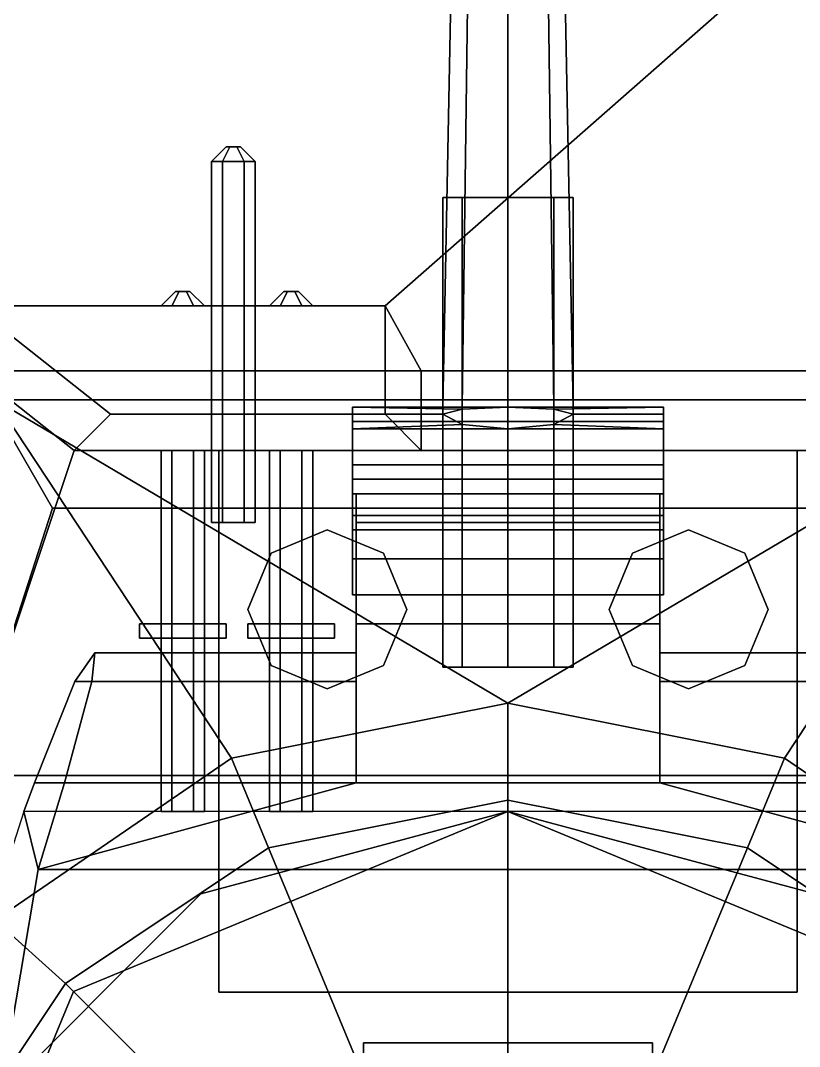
# Model space of a CAD drawing. Header units: millimetres. Extents: x -1.4 to 1.2, y -3.9 to 13.4.
# Drawn here: x -0.674 to 0.403, y 0.715 to 2.135 of the extents above; entities that cross this region are included whole.
import ezdxf

# ---------------------------------------------------------------- set-up
doc = ezdxf.new("R2010")
doc.units = ezdxf.units.MM
doc.header["$MEASUREMENT"] = 0
for name, color, linetype in [('crane_superstructure', 4, 'Continuous'), ('crane_turret', 2, 'Continuous'), ('gun', 1, 'Continuous'), ('sleeve', 5, 'Continuous'), ('tank_only', 6, 'Continuous'), ('turret', 2, 'Continuous')]:
    doc.layers.add(name, color=color, linetype=linetype)

msp = doc.modelspace()

# ---------------------------------------------------------------- linework, layer by layer
for points in [[(-0.74, 2.76, 0.59), (-0.74, -2.51, 0.67), (0.74, -2.51, 0.67), (0.74, 2.76, 0.59)], [(-0.74, -2.51, 0.67), (-0.74, 2.76, 0.59), (0.74, 2.76, 0.59), (0.74, -2.51, 0.67)], [(0.74, 2.39, 0.39), (0.74, -2.38, 0.39), (-0.74, -2.38, 0.39), (-0.74, 2.39, 0.39)]]:
    msp.add_3dface(points)
at = {"layer": 'crane_superstructure'}
for points in [[(0.74, 1.65, 1.35), (0.74, 2.54, 1.25), (-0.74, 2.54, 1.25), (-0.74, 1.65, 1.35)], [(-0.74, 1.65, 1.35), (-0.9153, 1.09, 1.3158), (-0.75, 1.09, 1.67), (-0.63, 1.46, 1.76)], [(0.63, 1.46, 1.76), (0.74, 1.65, 1.35), (-0.74, 1.65, 1.35), (-0.63, 1.46, 1.76)], [(-0.63, 1.46, 1.76), (-0.75, 1.09, 1.76), (0.75, 1.09, 1.76), (0.63, 1.46, 1.76)], [(-0.63, 1.46, 1.76), (-0.75, 1.09, 1.67), (-0.75, 1.09, 1.76), (-0.63, 1.46, 1.76)], [(-0.75, 1.09, 1.67), (-1, 0.34, 1.67), (1, 0.34, 1.67), (0.75, 1.09, 1.67)], [(-0.75, 1.09, 1.76), (-0.75, 1.09, 1.67), (0.75, 1.09, 1.67), (0.75, 1.09, 1.76)]]:
    msp.add_3dface(points, dxfattribs=at)
at = {"layer": 'crane_turret'}
for points in [[(0.71, 1.61, 1.91), (0.71, 1.61, 1.87), (-0.71, 1.61, 1.87), (-0.71, 1.61, 1.91)], [(-0.71, 1.61, 1.91), (0, 1.19, 1.91), (0, 1.19, 1.91), (0.71, 1.61, 1.91)], [(-0.71, 1.61, 1.91), (-0.3827, 1.1139, 1.91), (-0.3827, 1.1139, 1.91), (0, 1.19, 1.91)], [(-0.71, 1.61, 1.91), (-0.71, 0.89, 1.91), (-0.71, 0.89, 1.91), (-0.3827, 1.1139, 1.91)], [(0, 1.19, 1.91), (0.3827, 1.1139, 1.91), (0.3827, 1.1139, 1.91), (0.71, 1.61, 1.91)], [(0.3827, 1.1139, 1.91), (0.71, 0.89, 1.91), (0.71, 0.89, 1.91), (0.71, 1.61, 1.91)], [(-0.4, 1.54, 2.34), (-0.4, 0.79, 2.34), (-0.4, 0.79, 2.51), (-0.4, 1.54, 2.51)], [(0.4, 1.54, 2.51), (0.4, 1.54, 2.34), (-0.4, 1.54, 2.34), (-0.4, 1.54, 2.51)], [(0.4, 1.54, 2.34), (0.4, 0.79, 2.34), (-0.4, 0.79, 2.34), (-0.4, 1.54, 2.34)], [(-0.4, 1.54, 2.51), (-0.4, 0.79, 2.51), (0.4, 0.79, 2.51), (0.4, 1.54, 2.51)], [(0.4, 0.79, 2.51), (0.4, 0.79, 2.34), (0.4, 1.54, 2.34), (0.4, 1.54, 2.51)], [(-0.25, 1.43, 1.91), (-0.3278, 1.3978, 1.91), (-0.3278, 1.3978, 2.34), (-0.25, 1.43, 2.34)], [(-0.1722, 1.3978, 1.91), (-0.25, 1.43, 1.91), (-0.25, 1.43, 2.34), (-0.1722, 1.3978, 2.34)], [(0.25, 1.43, 1.91), (0.1722, 1.3978, 1.91), (0.1722, 1.3978, 2.34), (0.25, 1.43, 2.34)], [(0.3278, 1.3978, 1.91), (0.25, 1.43, 1.91), (0.25, 1.43, 2.34), (0.3278, 1.3978, 2.34)], [(-0.3278, 1.3978, 1.91), (-0.36, 1.32, 1.91), (-0.36, 1.32, 2.34), (-0.3278, 1.3978, 2.34)], [(-0.14, 1.32, 1.91), (-0.1722, 1.3978, 1.91), (-0.1722, 1.3978, 2.34), (-0.14, 1.32, 2.34)], [(0.1722, 1.3978, 1.91), (0.14, 1.32, 1.91), (0.14, 1.32, 2.34), (0.1722, 1.3978, 2.34)], [(0.36, 1.32, 1.91), (0.3278, 1.3978, 1.91), (0.3278, 1.3978, 2.34), (0.36, 1.32, 2.34)], [(-0.36, 1.32, 1.91), (-0.3278, 1.2422, 1.91), (-0.3278, 1.2422, 2.34), (-0.36, 1.32, 2.34)], [(-0.1722, 1.2422, 1.91), (-0.14, 1.32, 1.91), (-0.14, 1.32, 2.34), (-0.1722, 1.2422, 2.34)], [(0.14, 1.32, 1.91), (0.1722, 1.2422, 1.91), (0.1722, 1.2422, 2.34), (0.14, 1.32, 2.34)], [(0.3278, 1.2422, 1.91), (0.36, 1.32, 1.91), (0.36, 1.32, 2.34), (0.3278, 1.2422, 2.34)], [(-0.3278, 1.2422, 1.91), (-0.25, 1.21, 1.91), (-0.25, 1.21, 2.34), (-0.3278, 1.2422, 2.34)], [(-0.25, 1.21, 1.91), (-0.1722, 1.2422, 1.91), (-0.1722, 1.2422, 2.34), (-0.25, 1.21, 2.34)], [(0.1722, 1.2422, 1.91), (0.25, 1.21, 1.91), (0.25, 1.21, 2.34), (0.1722, 1.2422, 2.34)], [(0.25, 1.21, 1.91), (0.3278, 1.2422, 1.91), (0.3278, 1.2422, 2.34), (0.25, 1.21, 2.34)], [(0, 1.19, 1.77), (-0.3827, 1.1139, 1.77), (-0.3827, 1.1139, 1.87), (0, 1.19, 1.87)], [(0, 1.056, 2.34), (0, 1.19, 2.29), (-0.3827, 1.1139, 2.29), (-0.3314, 0.9901, 2.34)], [(0, 1.19, 1.91), (-0.3827, 1.1139, 1.91), (-0.3827, 1.1139, 2.29), (0, 1.19, 2.29)], [(0.3827, 1.1139, 1.77), (0, 1.19, 1.77), (0, 1.19, 1.87), (0.3827, 1.1139, 1.87)], [(0.3314, 0.9901, 2.34), (0.3827, 1.1139, 2.29), (0, 1.19, 2.29), (0, 1.056, 2.34)], [(0.3827, 1.1139, 1.91), (0, 1.19, 1.91), (0, 1.19, 2.29), (0.3827, 1.1139, 2.29)], [(-0.3827, 1.1139, 1.77), (-0.71, 0.89, 1.77), (-0.71, 0.89, 1.87), (-0.3827, 1.1139, 1.87)], [(-0.3314, 0.9901, 2.34), (-0.3827, 1.1139, 2.29), (-0.71, 0.89, 2.29), (-0.6124, 0.8024, 2.34)], [(-0.3827, 1.1139, 1.91), (-0.71, 0.89, 1.91), (-0.71, 0.89, 2.29), (-0.3827, 1.1139, 2.29)], [(0.6124, 0.8024, 2.34), (0.71, 0.89, 2.29), (0.3827, 1.1139, 2.29), (0.3314, 0.9901, 2.34)], [(0.71, 0.89, 1.77), (0.3827, 1.1139, 1.77), (0.3827, 1.1139, 1.87), (0.71, 0.89, 1.87)], [(0.71, 0.89, 1.91), (0.3827, 1.1139, 1.91), (0.3827, 1.1139, 2.29), (0.71, 0.89, 2.29)], [(0, 0.69, 2.42), (0, 1.056, 2.34), (-0.3314, 0.9901, 2.34), (-0.1913, 0.6519, 2.42)], [(0.1913, 0.6519, 2.42), (0.3314, 0.9901, 2.34), (0, 1.056, 2.34), (0, 0.69, 2.42)], [(0, 1.04, 1.67), (-0.601, 0.791, 1.67), (-0.601, 0.791, 1.77), (0, 1.04, 1.77)], [(0.601, 0.791, 1.67), (0, 1.04, 1.67), (0, 1.04, 1.77), (0.601, 0.791, 1.77)], [(-0.1913, 0.6519, 2.42), (-0.3314, 0.9901, 2.34), (-0.6124, 0.8024, 2.34), (-0.3536, 0.5436, 2.42)], [(0.3536, 0.5436, 2.42), (0.6124, 0.8024, 2.34), (0.3314, 0.9901, 2.34), (0.1913, 0.6519, 2.42)], [(-0.6124, 0.8024, 2.34), (-0.71, 0.89, 2.29), (-0.9239, 0.5727, 2.29), (-0.8001, 0.5214, 2.34)], [(-0.3536, 0.5436, 2.42), (-0.6124, 0.8024, 2.34), (-0.8001, 0.5214, 2.34), (-0.4619, 0.3813, 2.42)], [(0.4619, 0.3813, 2.42), (0.8001, 0.5214, 2.34), (0.6124, 0.8024, 2.34), (0.3536, 0.5436, 2.42)], [(-0.601, 0.791, 1.67), (-0.85, 0.19, 1.67), (-0.85, 0.19, 1.77), (-0.601, 0.791, 1.77)], [(-0.4, 0.79, 2.51), (-0.4, 0.79, 2.34), (0.4, 0.79, 2.34), (0.4, 0.79, 2.51)], [(0.2, 0.6673, 2.7473), (0.2, 0.72, 2.62), (-0.2, 0.72, 2.62), (-0.2, 0.6673, 2.7473)], [(0.2, 0.72, 2.62), (0.2, 0.6673, 2.4927), (-0.2, 0.6673, 2.4927), (-0.2, 0.72, 2.62)], [(-0.2, 0.6673, 2.7473), (-0.2, 0.72, 2.62), (-0.2, 0.66, 2.62), (-0.2, 0.58, 2.7)], [(-0.2, 0.72, 2.62), (-0.2, 0.6673, 2.4927), (-0.2, 0.66, 2.4897), (-0.2, 0.66, 2.62)], [(0.2, 0.72, 2.62), (0.2, 0.6673, 2.7473), (0.2, 0.58, 2.7), (0.2, 0.66, 2.62)], [(0.2, 0.6673, 2.4927), (0.2, 0.72, 2.62), (0.2, 0.66, 2.62), (0.2, 0.66, 2.4897)]]:
    msp.add_3dface(points, dxfattribs=at)
at = {"layer": 'gun'}
for points in [[(-0.0495, 2.64, 2.0995), (-0.07, 2.64, 2.05), (-0.09, 1.6, 2.05), (-0.0636, 1.6, 2.1136)], [(-0.07, 2.64, 2.05), (-0.0495, 2.64, 2.0005), (-0.0636, 1.6, 1.9864), (-0.09, 1.6, 2.05)], [(0, 2.64, 2.12), (-0.0495, 2.64, 2.0995), (-0.0636, 1.6, 2.1136), (0, 1.6, 2.14)], [(-0.0495, 2.64, 2.0005), (0, 2.64, 1.98), (0, 1.6, 1.96), (-0.0636, 1.6, 1.9864)], [(0.0495, 2.64, 2.0995), (0, 2.64, 2.12), (0, 1.6, 2.14), (0.0636, 1.6, 2.1136)], [(0, 2.64, 1.98), (0.0495, 2.64, 2.0005), (0.0636, 1.6, 1.9864), (0, 1.6, 1.96)], [(0.07, 2.64, 2.05), (0.0495, 2.64, 2.0995), (0.0636, 1.6, 2.1136), (0.09, 1.6, 2.05)], [(0.0495, 2.64, 2.0005), (0.07, 2.64, 2.05), (0.09, 1.6, 2.05), (0.0636, 1.6, 1.9864)], [(-0.41, 1.94, 1.51), (-0.395, 1.94, 1.536), (-0.385, 1.96, 1.5187), (-0.39, 1.96, 1.51)], [(-0.395, 1.94, 1.484), (-0.41, 1.94, 1.51), (-0.39, 1.96, 1.51), (-0.385, 1.96, 1.5013)], [(-0.395, 1.94, 1.536), (-0.365, 1.94, 1.536), (-0.375, 1.96, 1.5187), (-0.385, 1.96, 1.5187)], [(-0.365, 1.94, 1.484), (-0.395, 1.94, 1.484), (-0.385, 1.96, 1.5013), (-0.375, 1.96, 1.5013)], [(-0.385, 1.96, 1.5187), (-0.375, 1.96, 1.5187), (-0.37, 1.96, 1.51), (-0.39, 1.96, 1.51)], [(-0.39, 1.96, 1.51), (-0.37, 1.96, 1.51), (-0.375, 1.96, 1.5013), (-0.385, 1.96, 1.5013)], [(-0.365, 1.94, 1.536), (-0.35, 1.94, 1.51), (-0.37, 1.96, 1.51), (-0.375, 1.96, 1.5187)], [(-0.35, 1.94, 1.51), (-0.365, 1.94, 1.484), (-0.375, 1.96, 1.5013), (-0.37, 1.96, 1.51)], [(-0.395, 1.44, 1.484), (-0.41, 1.44, 1.51), (-0.41, 1.94, 1.51), (-0.395, 1.94, 1.484)], [(-0.41, 1.44, 1.51), (-0.395, 1.44, 1.536), (-0.395, 1.94, 1.536), (-0.41, 1.94, 1.51)], [(-0.365, 1.44, 1.484), (-0.395, 1.44, 1.484), (-0.395, 1.94, 1.484), (-0.365, 1.94, 1.484)], [(-0.395, 1.44, 1.536), (-0.365, 1.44, 1.536), (-0.365, 1.94, 1.536), (-0.395, 1.94, 1.536)], [(-0.35, 1.44, 1.51), (-0.365, 1.44, 1.484), (-0.365, 1.94, 1.484), (-0.35, 1.94, 1.51)], [(-0.365, 1.44, 1.536), (-0.35, 1.44, 1.51), (-0.35, 1.94, 1.51), (-0.365, 1.94, 1.536)], [(-0.465, 1.74, 2.004), (-0.48, 1.74, 2.03), (-0.46, 1.76, 2.03), (-0.455, 1.76, 2.0213)], [(-0.48, 1.74, 2.03), (-0.465, 1.74, 2.056), (-0.455, 1.76, 2.0387), (-0.46, 1.76, 2.03)], [(-0.435, 1.74, 2.004), (-0.465, 1.74, 2.004), (-0.455, 1.76, 2.0213), (-0.445, 1.76, 2.0213)], [(-0.465, 1.74, 2.056), (-0.435, 1.74, 2.056), (-0.445, 1.76, 2.0387), (-0.455, 1.76, 2.0387)], [(-0.46, 1.76, 2.03), (-0.44, 1.76, 2.03), (-0.445, 1.76, 2.0213), (-0.455, 1.76, 2.0213)], [(-0.455, 1.76, 2.0387), (-0.445, 1.76, 2.0387), (-0.44, 1.76, 2.03), (-0.46, 1.76, 2.03)], [(-0.42, 1.74, 2.03), (-0.435, 1.74, 2.004), (-0.445, 1.76, 2.0213), (-0.44, 1.76, 2.03)], [(-0.435, 1.74, 2.056), (-0.42, 1.74, 2.03), (-0.44, 1.76, 2.03), (-0.445, 1.76, 2.0387)], [(-0.315, 1.74, 2.004), (-0.33, 1.74, 2.03), (-0.31, 1.76, 2.03), (-0.305, 1.76, 2.0213)], [(-0.33, 1.74, 2.03), (-0.315, 1.74, 2.056), (-0.305, 1.76, 2.0387), (-0.31, 1.76, 2.03)], [(-0.285, 1.74, 2.004), (-0.315, 1.74, 2.004), (-0.305, 1.76, 2.0213), (-0.295, 1.76, 2.0213)], [(-0.315, 1.74, 2.056), (-0.285, 1.74, 2.056), (-0.295, 1.76, 2.0387), (-0.305, 1.76, 2.0387)], [(-0.31, 1.76, 2.03), (-0.29, 1.76, 2.03), (-0.295, 1.76, 2.0213), (-0.305, 1.76, 2.0213)], [(-0.305, 1.76, 2.0387), (-0.295, 1.76, 2.0387), (-0.29, 1.76, 2.03), (-0.31, 1.76, 2.03)], [(-0.27, 1.74, 2.03), (-0.285, 1.74, 2.004), (-0.295, 1.76, 2.0213), (-0.29, 1.76, 2.03)], [(-0.285, 1.74, 2.056), (-0.27, 1.74, 2.03), (-0.29, 1.76, 2.03), (-0.295, 1.76, 2.0387)], [(-0.0636, 1.6, 2.1136), (-0.09, 1.6, 2.05), (-0.09, 1.24, 2.05), (-0.0636, 1.24, 2.1136)], [(-0.09, 1.6, 2.05), (-0.0636, 1.6, 1.9864), (-0.0636, 1.24, 1.9864), (-0.09, 1.24, 2.05)], [(0, 1.6, 2.14), (-0.0636, 1.6, 2.1136), (-0.0636, 1.24, 2.1136), (0, 1.24, 2.14)], [(-0.0636, 1.6, 1.9864), (0, 1.6, 1.96), (0, 1.24, 1.96), (-0.0636, 1.24, 1.9864)], [(0.0636, 1.6, 2.1136), (0, 1.6, 2.14), (0, 1.24, 2.14), (0.0636, 1.24, 2.1136)], [(0, 1.6, 1.96), (0.0636, 1.6, 1.9864), (0.0636, 1.24, 1.9864), (0, 1.24, 1.96)], [(0.09, 1.6, 2.05), (0.0636, 1.6, 2.1136), (0.0636, 1.24, 2.1136), (0.09, 1.24, 2.05)], [(0.0636, 1.6, 1.9864), (0.09, 1.6, 2.05), (0.09, 1.24, 2.05), (0.0636, 1.24, 1.9864)], [(-0.48, 1.04, 2.03), (-0.465, 1.04, 2.056), (-0.465, 1.54, 2.056), (-0.48, 1.54, 2.03)], [(-0.465, 1.04, 2.004), (-0.48, 1.04, 2.03), (-0.48, 1.54, 2.03), (-0.465, 1.54, 2.004)], [(-0.465, 1.04, 2.056), (-0.435, 1.04, 2.056), (-0.435, 1.54, 2.056), (-0.465, 1.54, 2.056)], [(-0.435, 1.04, 2.004), (-0.465, 1.04, 2.004), (-0.465, 1.54, 2.004), (-0.435, 1.54, 2.004)], [(-0.435, 1.04, 2.056), (-0.42, 1.04, 2.03), (-0.42, 1.54, 2.03), (-0.435, 1.54, 2.056)], [(-0.42, 1.04, 2.03), (-0.435, 1.04, 2.004), (-0.435, 1.54, 2.004), (-0.42, 1.54, 2.03)], [(-0.315, 1.04, 2.004), (-0.33, 1.04, 2.03), (-0.33, 1.54, 2.03), (-0.315, 1.54, 2.004)], [(-0.33, 1.04, 2.03), (-0.315, 1.04, 2.056), (-0.315, 1.54, 2.056), (-0.33, 1.54, 2.03)], [(-0.285, 1.04, 2.004), (-0.315, 1.04, 2.004), (-0.315, 1.54, 2.004), (-0.285, 1.54, 2.004)], [(-0.315, 1.04, 2.056), (-0.285, 1.04, 2.056), (-0.285, 1.54, 2.056), (-0.315, 1.54, 2.056)], [(-0.27, 1.04, 2.03), (-0.285, 1.04, 2.004), (-0.285, 1.54, 2.004), (-0.27, 1.54, 2.03)], [(-0.285, 1.04, 2.056), (-0.27, 1.04, 2.03), (-0.27, 1.54, 2.03), (-0.285, 1.54, 2.056)], [(-0.51, 1.3, 2.11), (-0.51, 1.28, 2.11), (-0.39, 1.28, 2.11), (-0.39, 1.3, 2.11)], [(-0.51, 1.3, 1.94), (-0.51, 1.28, 1.94), (-0.51, 1.28, 2.11), (-0.51, 1.3, 2.11)], [(-0.39, 1.3, 2.11), (-0.39, 1.3, 1.94), (-0.51, 1.3, 1.94), (-0.51, 1.3, 2.11)], [(-0.39, 1.3, 1.94), (-0.39, 1.28, 1.94), (-0.51, 1.28, 1.94), (-0.51, 1.3, 1.94)], [(-0.39, 1.28, 2.11), (-0.39, 1.28, 1.94), (-0.39, 1.3, 1.94), (-0.39, 1.3, 2.11)], [(-0.36, 1.3, 1.94), (-0.36, 1.28, 1.94), (-0.36, 1.28, 2.11), (-0.36, 1.3, 2.11)], [(-0.24, 1.3, 2.11), (-0.24, 1.3, 1.94), (-0.36, 1.3, 1.94), (-0.36, 1.3, 2.11)], [(-0.24, 1.3, 1.94), (-0.24, 1.28, 1.94), (-0.36, 1.28, 1.94), (-0.36, 1.3, 1.94)], [(-0.36, 1.3, 2.11), (-0.36, 1.28, 2.11), (-0.24, 1.28, 2.11), (-0.24, 1.3, 2.11)], [(-0.24, 1.28, 2.11), (-0.24, 1.28, 1.94), (-0.24, 1.3, 1.94), (-0.24, 1.3, 2.11)], [(-0.51, 1.28, 2.11), (-0.51, 1.28, 1.94), (-0.39, 1.28, 1.94), (-0.39, 1.28, 2.11)], [(-0.36, 1.28, 2.11), (-0.36, 1.28, 1.94), (-0.24, 1.28, 1.94), (-0.24, 1.28, 2.11)]]:
    msp.add_3dface(points, dxfattribs=at)
at = {"layer": 'sleeve'}
for points in [[(-0.0636, 1.89, 2.0036), (-0.09, 1.89, 1.94), (-0.09, 1.59, 1.94), (-0.0636, 1.5971, 2.0036)], [(-0.09, 1.89, 1.94), (-0.0636, 1.89, 1.8764), (-0.0636, 1.5759, 1.8764), (-0.09, 1.59, 1.94)], [(0.0636, 1.89, 2.0036), (-0.09, 1.89, 1.94), (-0.0636, 1.89, 2.0036), (0, 1.89, 2.03)], [(0.09, 1.89, 1.94), (-0.0636, 1.89, 1.8764), (-0.09, 1.89, 1.94), (0.0636, 1.89, 2.0036)], [(0, 1.89, 2.03), (-0.0636, 1.89, 2.0036), (-0.0636, 1.5971, 2.0036), (0, 1.6, 2.03)], [(-0.0636, 1.89, 1.8764), (0, 1.89, 1.85), (0, 1.57, 1.85), (-0.0636, 1.5759, 1.8764)], [(0.0636, 1.89, 1.8764), (0, 1.89, 1.85), (-0.0636, 1.89, 1.8764), (0.09, 1.89, 1.94)], [(0.0636, 1.89, 2.0036), (0, 1.89, 2.03), (0, 1.6, 2.03), (0.0636, 1.5971, 2.0036)], [(0, 1.89, 1.85), (0.0636, 1.89, 1.8764), (0.0636, 1.5759, 1.8764), (0, 1.57, 1.85)], [(0.09, 1.89, 1.94), (0.0636, 1.89, 2.0036), (0.0636, 1.5971, 2.0036), (0.09, 1.59, 1.94)], [(0.0636, 1.89, 1.8764), (0.09, 1.89, 1.94), (0.09, 1.59, 1.94), (0.0636, 1.5759, 1.8764)], [(-0.215, 1.6, 2.03), (-0.215, 1.48, 2.01), (-0.215, 1.48, 2.11), (-0.215, 1.58, 2.17)], [(0.215, 1.58, 2.17), (0.215, 1.6, 2.03), (-0.215, 1.6, 2.03), (-0.215, 1.58, 2.17)], [(-0.215, 1.59, 1.94), (-0.215, 1.46, 1.94), (-0.215, 1.48, 2.01), (-0.215, 1.6, 2.03)], [(0, 1.6, 2.03), (0, 1.6, 2.03), (-0.0636, 1.5971, 2.0036), (-0.215, 1.6, 2.03)], [(-0.09, 1.59, 1.94), (-0.215, 1.59, 1.94), (-0.215, 1.6, 2.03), (-0.0636, 1.5971, 2.0036)], [(0.215, 1.6, 2.03), (0.215, 1.6, 2.03), (0.0636, 1.5971, 2.0036), (0, 1.6, 2.03)], [(0.215, 1.6, 2.03), (0.215, 1.59, 1.94), (0.09, 1.59, 1.94), (0.0636, 1.5971, 2.0036)], [(0.215, 1.48, 2.11), (0.215, 1.48, 2.01), (0.215, 1.6, 2.03), (0.215, 1.58, 2.17)], [(0.215, 1.48, 2.01), (0.215, 1.46, 1.94), (0.215, 1.59, 1.94), (0.215, 1.6, 2.03)], [(-0.215, 1.57, 1.85), (-0.215, 1.43, 1.87), (-0.215, 1.46, 1.94), (-0.215, 1.59, 1.94)], [(-0.0636, 1.5759, 1.8764), (-0.215, 1.57, 1.85), (-0.215, 1.59, 1.94), (-0.09, 1.59, 1.94)], [(-0.215, 1.58, 2.17), (-0.215, 1.48, 2.11), (-0.215, 1.43, 2.19), (-0.215, 1.52, 2.28)], [(0.215, 1.52, 2.28), (0.215, 1.58, 2.17), (-0.215, 1.58, 2.17), (-0.215, 1.52, 2.28)], [(0.215, 1.59, 1.94), (0.215, 1.57, 1.85), (0.0636, 1.5759, 1.8764), (0.09, 1.59, 1.94)], [(0.215, 1.46, 1.94), (0.215, 1.43, 1.87), (0.215, 1.57, 1.85), (0.215, 1.59, 1.94)], [(0.215, 1.43, 2.19), (0.215, 1.48, 2.11), (0.215, 1.58, 2.17), (0.215, 1.52, 2.28)], [(-0.0636, 1.5759, 1.8764), (0, 1.57, 1.85), (-0.215, 1.57, 1.85), (-0.0636, 1.5759, 1.8764)], [(-0.215, 1.5, 1.74), (-0.215, 1.39, 1.81), (-0.215, 1.43, 1.87), (-0.215, 1.57, 1.85)], [(0.215, 1.57, 1.85), (0.215, 1.5, 1.74), (-0.215, 1.5, 1.74), (-0.215, 1.57, 1.85)], [(0.0636, 1.5759, 1.8764), (0.215, 1.57, 1.85), (0, 1.57, 1.85), (0.0636, 1.5759, 1.8764)], [(0.215, 1.43, 1.87), (0.215, 1.39, 1.81), (0.215, 1.5, 1.74), (0.215, 1.57, 1.85)], [(-0.215, 1.52, 2.28), (-0.215, 1.43, 2.19), (-0.215, 1.34, 2.28), (-0.215, 1.45, 2.36)], [(0.215, 1.45, 2.36), (0.215, 1.52, 2.28), (-0.215, 1.52, 2.28), (-0.215, 1.45, 2.36)], [(0.215, 1.34, 2.28), (0.215, 1.43, 2.19), (0.215, 1.52, 2.28), (0.215, 1.45, 2.36)], [(0.215, 1.5, 1.74), (0.215, 1.39, 1.81), (-0.215, 1.39, 1.81), (-0.215, 1.5, 1.74)], [(-0.215, 1.48, 2.11), (-0.215, 1.48, 2.01), (0.215, 1.48, 2.01), (0.215, 1.48, 2.11)], [(-0.215, 1.43, 2.19), (-0.215, 1.48, 2.11), (0.215, 1.48, 2.11), (0.215, 1.43, 2.19)], [(-0.215, 1.48, 2.01), (-0.215, 1.46, 1.94), (0.215, 1.46, 1.94), (0.215, 1.48, 2.01)], [(-0.215, 1.46, 1.94), (-0.215, 1.43, 1.87), (0.215, 1.43, 1.87), (0.215, 1.46, 1.94)], [(-0.215, 1.45, 2.36), (-0.215, 1.34, 2.28), (0.215, 1.34, 2.28), (0.215, 1.45, 2.36)], [(-0.215, 1.34, 2.28), (-0.215, 1.43, 2.19), (0.215, 1.43, 2.19), (0.215, 1.34, 2.28)], [(-0.215, 1.43, 1.87), (-0.215, 1.39, 1.81), (0.215, 1.39, 1.81), (0.215, 1.43, 1.87)]]:
    msp.add_3dface(points, dxfattribs=at)
at = {"layer": 'tank_only'}
for points in [[(-0.17, 1.74, 1.3399), (0.74, 2.54, 1.25), (-0.74, 2.54, 1.25), (-0.74, 1.74, 1.3399)], [(0.74, 1.65, 1.35), (0.74, 2.54, 1.25), (-0.17, 1.74, 1.3399), (-0.12, 1.65, 1.35)], [(-0.74, 1.74, 1.3399), (-0.55, 1.59, 1.67), (-0.17, 1.59, 1.67), (-0.17, 1.74, 1.3399)], [(-0.74, 1.65, 1.35), (-0.6, 1.54, 1.67), (-0.55, 1.59, 1.67), (-0.74, 1.74, 1.3399)], [(-0.17, 1.74, 1.3399), (-0.17, 1.59, 1.67), (-0.12, 1.54, 1.67), (-0.12, 1.65, 1.35)], [(-0.74, 1.65, 1.35), (-1.15, 0.34, 1.27), (-1, 0.34, 1.67), (-0.6, 1.54, 1.67)], [(0.6, 1.54, 1.67), (0.74, 1.65, 1.35), (-0.12, 1.65, 1.35), (-0.12, 1.54, 1.67)], [(-0.55, 1.59, 1.67), (-0.6, 1.54, 1.67), (-0.12, 1.54, 1.67), (-0.17, 1.59, 1.67)], [(-0.6, 1.54, 1.67), (-1, 0.34, 1.67), (1, 0.34, 1.67), (0.6, 1.54, 1.67)]]:
    msp.add_3dface(points, dxfattribs=at)
at = {"layer": 'turret'}
for points in [[(0.21, 1.44, 2.17), (0.21, 1.48, 2.05), (-0.21, 1.48, 2.05), (-0.21, 1.44, 2.17)], [(0.21, 1.48, 2.05), (0.21, 1.44, 1.86), (-0.21, 1.44, 1.86), (-0.21, 1.48, 2.05)], [(-0.21, 1.44, 2.17), (-0.21, 1.48, 2.05), (-0.21, 1.48, 2.05), (-0.21, 1.44, 1.86)], [(0.21, 1.44, 1.86), (0.21, 1.48, 2.05), (0.21, 1.48, 2.05), (0.21, 1.44, 2.17)], [(0.21, 1.3, 2.28), (0.21, 1.44, 2.17), (-0.21, 1.44, 2.17), (-0.21, 1.3, 2.28)], [(0.21, 1.44, 1.86), (0.21, 1.3, 1.74), (-0.21, 1.3, 1.74), (-0.21, 1.44, 1.86)], [(-0.21, 1.3, 2.28), (-0.21, 1.44, 2.17), (-0.21, 1.44, 1.86), (-0.21, 1.3, 1.74)], [(0.21, 1.3, 1.74), (0.21, 1.44, 1.86), (0.21, 1.44, 2.17), (0.21, 1.3, 2.28)], [(0.21, 1.08, 2.28), (0.21, 1.3, 2.28), (-0.21, 1.3, 2.28), (-0.21, 1.08, 2.28)], [(0.21, 1.3, 1.74), (0.21, 1.08, 1.74), (-0.21, 1.08, 1.74), (-0.21, 1.3, 1.74)], [(-0.21, 1.08, 2.28), (-0.21, 1.3, 2.28), (-0.21, 1.22, 2.17), (-0.21, 1.08, 2.28)], [(-0.21, 1.22, 2.17), (-0.21, 1.3, 2.28), (-0.21, 1.26, 2.05), (-0.21, 1.22, 2.17)], [(-0.21, 1.26, 2.05), (-0.21, 1.3, 2.28), (-0.21, 1.3, 1.74), (-0.21, 1.26, 2.05)], [(-0.21, 1.22, 1.86), (-0.21, 1.26, 2.05), (-0.21, 1.3, 1.74), (-0.21, 1.22, 1.86)], [(-0.21, 1.08, 1.74), (-0.21, 1.22, 1.86), (-0.21, 1.3, 1.74), (-0.21, 1.08, 1.74)], [(0.21, 1.08, 2.28), (0.21, 1.22, 2.17), (0.21, 1.3, 2.28)], [(0.21, 1.22, 2.17), (0.21, 1.26, 2.05), (0.21, 1.3, 2.28)], [(0.21, 1.26, 2.05), (0.21, 1.3, 1.74), (0.21, 1.3, 2.28)], [(0.21, 1.22, 1.86), (0.21, 1.3, 1.74), (0.21, 1.26, 2.05)], [(0.21, 1.08, 1.74), (0.21, 1.3, 1.74), (0.21, 1.22, 1.86)], [(-0.5756, 1.22, 2.17), (-0.5714, 1.26, 2.05), (-0.5714, 1.26, 2.05), (-0.5993, 1.22, 1.86)], [(-0.21, 1.26, 2.05), (-0.21, 1.22, 1.86), (-0.5993, 1.22, 1.86), (-0.5714, 1.26, 2.05)], [(-0.21, 1.22, 2.17), (-0.21, 1.26, 2.05), (-0.5714, 1.26, 2.05), (-0.5756, 1.22, 2.17)], [(0.431, 1.26, 2.05), (0.4935, 1.22, 1.86), (0.21, 1.22, 1.86), (0.21, 1.26, 2.05)], [(0.4481, 1.22, 2.17), (0.431, 1.26, 2.05), (0.21, 1.26, 2.05), (0.21, 1.22, 2.17)], [(-0.6138, 1.08, 2.28), (-0.5756, 1.22, 2.17), (-0.5993, 1.22, 1.86), (-0.6551, 1.08, 1.74)], [(-0.21, 1.22, 1.86), (-0.21, 1.08, 1.74), (-0.6551, 1.08, 1.74), (-0.5993, 1.22, 1.86)], [(-0.21, 1.08, 2.28), (-0.21, 1.22, 2.17), (-0.5756, 1.22, 2.17), (-0.6138, 1.08, 2.28)], [(0.4935, 1.22, 1.86), (0.6324, 1.08, 1.74), (0.21, 1.08, 1.74), (0.21, 1.22, 1.86)], [(0.5517, 1.08, 2.28), (0.4481, 1.22, 2.17), (0.21, 1.22, 2.17), (0.21, 1.08, 2.28)], [(0.6324, 1.08, 1.74), (0.67, 1.04, 1.72), (-0.67, 1.04, 1.72), (-0.6551, 1.08, 1.74)], [(-0.65, 0.96, 2.33), (-0.6138, 1.08, 2.28), (-0.6551, 1.08, 1.74), (-0.67, 1.04, 1.72)], [(0.65, 0.96, 2.33), (0.21, 1.08, 2.28), (-0.21, 1.08, 2.28), (-0.65, 0.96, 2.33)], [(-0.21, 1.08, 2.28), (-0.21, 1.08, 2.28), (-0.6138, 1.08, 2.28), (-0.65, 0.96, 2.33)], [(0.65, 0.96, 2.33), (0.5517, 1.08, 2.28), (0.21, 1.08, 2.28)], [(-0.67, 1.04, 1.72), (-0.76, 0.76, 1.72), (-0.6987, 0.67, 2.4436), (-0.65, 0.96, 2.33)], [(0, 1.04, 1.67), (-0.425, 0.9261, 1.67), (-0.425, 0.9261, 1.72), (0, 1.04, 1.72)], [(0.425, 0.9261, 1.67), (0, 1.04, 1.67), (0, 1.04, 1.72), (0.425, 0.9261, 1.72)], [(0.6987, 0.67, 2.4436), (0.65, 0.96, 2.33), (-0.65, 0.96, 2.33), (-0.6987, 0.67, 2.4436)], [(-0.425, 0.9261, 1.67), (-0.7361, 0.615, 1.67), (-0.7361, 0.615, 1.72), (-0.425, 0.9261, 1.72)]]:
    msp.add_3dface(points, dxfattribs=at)

doc.saveas('drawing.dxf')
